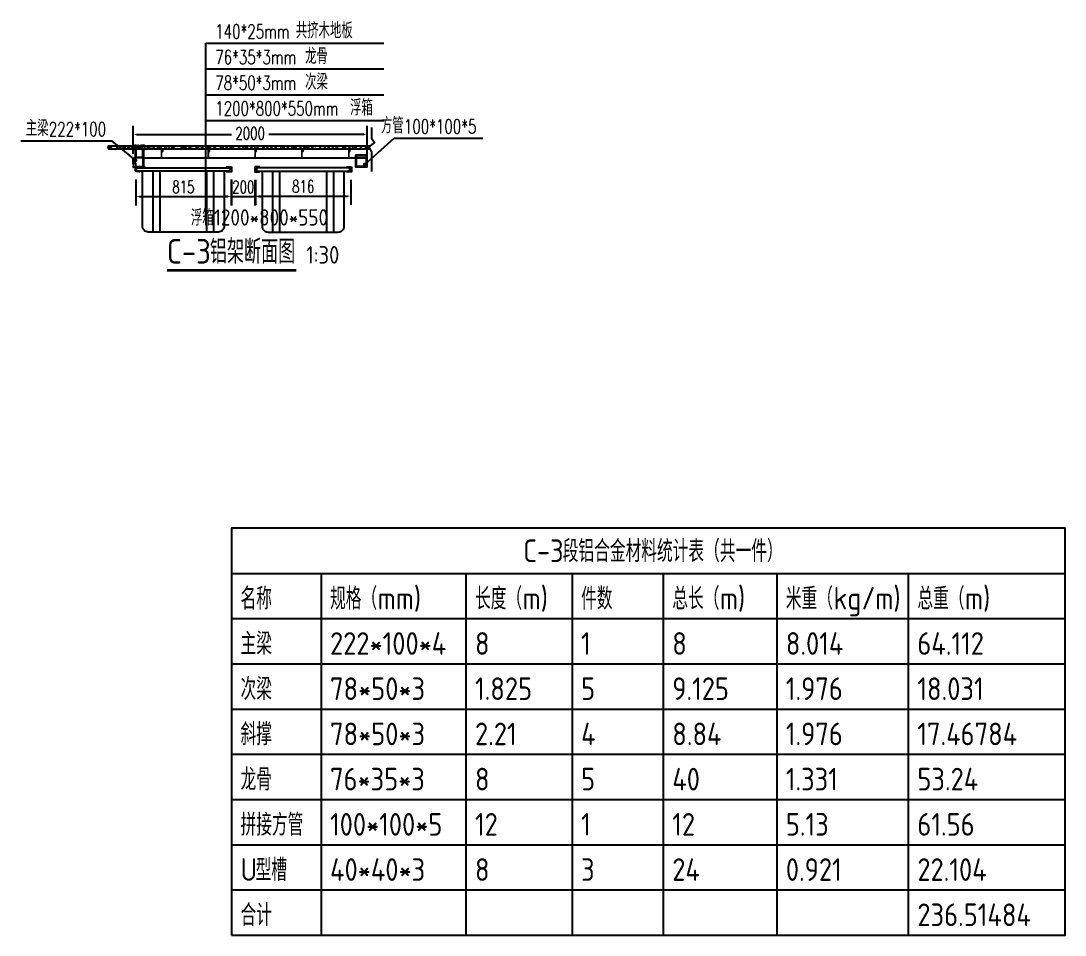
# Model space of a CAD drawing. Extents: x -89702 to 926017, y -610001 to -56924.
# Drawn here: x 3422 to 12345, y -593635 to -585820 of the extents above; entities that cross this region are included whole.
import ezdxf

# ---------------------------------------------------------------- set-up
doc = ezdxf.new("R2010")
doc.units = 0
doc.header["$LTSCALE"] = 10
doc.header["$MEASUREMENT"] = 0
for name, color, linetype in [('DIM_LEAD', 3, 'Continuous'), ('DIM_SYMB', 3, 'Continuous'), ('PUB_TAB', 7, 'Continuous'), ('PUB_TEXT', 7, 'Continuous'), ('W-STEEL_KEEL钢龙骨', 5, 'Continuous'), ('W-WOOD_FLOOR木地板', 30, 'Continuous'), ('浮箱U槽', 5, 'Continuous'), ('结构', 1, 'Continuous'), ('铝合金', 7, 'Continuous')]:
    doc.layers.add(name, color=color, linetype=linetype)
doc.styles.add('_TCH_DIM', font='SIMPLEX', dxfattribs={"bigfont": 'GBCBIG'})
doc.styles.get("Standard").update_dxf_attribs({"font": 'gbenor.shx', "bigfont": 'gbcbig.shx'})
doc.styles.add('STANDARD_T3', font='simplex.shx', dxfattribs={"width": 0.7, "bigfont": 'gbcbig.shx'})
doc.dimstyles.new('W&&30', dxfattribs={"dimtxt": 105, "dimasz": 30, "dimexe": 75, "dimexo": 90, "dimgap": 30, "dimtad": 1, "dimdec": 0, "dimzin": 0, "dimdsep": 46, "dimtxsty": 'STANDARD_T3', "dimcen": 0.09, "dimclrd": 1, "dimclre": 1, "dimclrt": 7, "dimazin": 2, "dimtfac": 1, "dimtdec": 0, "dimtix": 1, "dimtmove": 2, "dimatfit": 3, "dimfxl": 0, "dimtolj": 1, "dimtzin": 0, "dimarcsym": 0})

# ---------------------------------------------------------------- blocks, each defined once
blk = doc.blocks.new('*D787')
at = {"layer": 'Defpoints', "color": 0, "transparency": 16777216}
for p in [(6381.4, -586791.6), (4381.4, -587048.3), (6381.4, -587056.5)]:
    blk.add_point(p, dxfattribs=at)
at = {"layer": 'W-WOOD_FLOOR木地板', "color": 1, "lineweight": -2, "transparency": 16777216}
for p, q in [((4381.4, -586958.3), (4381.4, -586716.6)), ((4411.4, -586791.6), (5221.9, -586791.6)), ((6351.4, -586791.6), (5540.9, -586791.6)), ((6381.4, -586966.5), (6381.4, -586716.6))]:
    blk.add_line(p, q, dxfattribs=at)
at = {"layer": 'W-WOOD_FLOOR木地板', "color": 1, "transparency": 16777216}
for points in [[(4411.4, -586786.6), (4411.4, -586796.6), (4381.4, -586791.6)], [(6351.4, -586786.6), (6351.4, -586796.6), (6381.4, -586791.6)]]:
    blk.add_solid(points, dxfattribs=at)
at = {"layer": 'W-WOOD_FLOOR木地板', "color": 7, "transparency": 16777216, "insert": (5381.4, -586782.5), "char_height": 105, "attachment_point": 5, "style": 'STANDARD_T3'}
blk.add_mtext('\\A1;2000', dxfattribs=at)
blk = doc.blocks.new('800')
at = {"color": 5, "lineweight": -3}
for p, q in [((-460, 520), (-460, 0)), ((-400.1, 520), (-400, 0)), ((0, 0), (0, 520)), ((60, 0), (60, 520))]:
    blk.add_line(p, q, dxfattribs=at)
at = {"color": 5}
blk.add_lwpolyline([(200, 550), (200, 520), (150, 520), (-550, 519.9), (-600, 520), (-600, 550)], close=True, dxfattribs=at)
at = {"color": 5, "lineweight": -3}
blk.add_lwpolyline([(150, 520), (150, 50, -0.414214), (100, 0), (-500, 0, -0.414214), (-550, 50), (-550, 520)], format="xyb", dxfattribs=at)
blk = doc.blocks.new('*D788')
at = {"layer": 'Defpoints', "color": 0, "transparency": 16777216}
for p in [(4403.4, -587085.3), (5218.4, -587085.3), (5218.4, -587322.9)]:
    blk.add_point(p, dxfattribs=at)
at = {"layer": '浮箱U槽', "color": 1, "lineweight": -2, "transparency": 16777216}
for p, q in [((4403.4, -587175.3), (4403.4, -587397.9)), ((5218.4, -587175.3), (5218.4, -587397.9)), ((4433.4, -587322.9), (5188.4, -587322.9))]:
    blk.add_line(p, q, dxfattribs=at)
at = {"layer": '浮箱U槽', "color": 1, "transparency": 16777216}
for points in [[(4433.4, -587317.9), (4433.4, -587327.9), (4403.4, -587322.9)], [(5188.4, -587317.9), (5188.4, -587327.9), (5218.4, -587322.9)]]:
    blk.add_solid(points, dxfattribs=at)
at = {"layer": '浮箱U槽', "color": 7, "transparency": 16777216, "insert": (4810.9, -587240.4), "char_height": 105, "attachment_point": 5, "style": 'STANDARD_T3'}
blk.add_mtext('\\A1;815', dxfattribs=at)
blk = doc.blocks.new('*D789')
at = {"layer": 'Defpoints', "color": 0, "transparency": 16777216}
for p in [(5222.4, -587090.2), (5422.4, -587090.2), (5422.4, -587322.5)]:
    blk.add_point(p, dxfattribs=at)
at = {"layer": '浮箱U槽', "color": 1, "lineweight": -2, "transparency": 16777216}
for p, q in [((5222.4, -587180.2), (5222.4, -587397.5)), ((5422.4, -587180.2), (5422.4, -587397.5)), ((5192.4, -587322.5), (5162.4, -587322.5)), ((5222.4, -587322.5), (5422.4, -587322.5)), ((5452.4, -587322.5), (5482.4, -587322.5))]:
    blk.add_line(p, q, dxfattribs=at)
at = {"layer": '浮箱U槽', "color": 1, "transparency": 16777216}
for points in [[(5192.4, -587317.5), (5192.4, -587327.5), (5222.4, -587322.5)], [(5452.4, -587317.5), (5452.4, -587327.5), (5422.4, -587322.5)]]:
    blk.add_solid(points, dxfattribs=at)
at = {"layer": '浮箱U槽', "color": 7, "transparency": 16777216, "insert": (5322.4, -587240), "char_height": 105, "attachment_point": 5, "style": 'STANDARD_T3'}
blk.add_mtext('\\A1;200', dxfattribs=at)
blk = doc.blocks.new('*D790')
at = {"layer": 'Defpoints', "color": 0, "transparency": 16777216}
for p in [(5426.4, -587090.2), (6242.4, -587090.2), (6242.4, -587318.3)]:
    blk.add_point(p, dxfattribs=at)
at = {"layer": '浮箱U槽', "color": 1, "lineweight": -2, "transparency": 16777216}
for p, q in [((5426.4, -587180.2), (5426.4, -587393.3)), ((6242.4, -587180.2), (6242.4, -587393.3)), ((5456.4, -587318.3), (6212.4, -587318.3))]:
    blk.add_line(p, q, dxfattribs=at)
at = {"layer": '浮箱U槽', "color": 1, "transparency": 16777216}
for points in [[(5456.4, -587313.3), (5456.4, -587323.3), (5426.4, -587318.3)], [(6212.4, -587313.3), (6212.4, -587323.3), (6242.4, -587318.3)]]:
    blk.add_solid(points, dxfattribs=at)
at = {"layer": '浮箱U槽', "color": 7, "transparency": 16777216, "insert": (5834.4, -587235.8), "char_height": 105, "attachment_point": 5, "style": 'STANDARD_T3'}
blk.add_mtext('\\A1;816', dxfattribs=at)
blk = doc.blocks.new('$matou$00000085')
at = {"color": 0, "lineweight": 5}
for p, q in [((-17.5, 36, 0), (-17.5, 37, 0)), ((-4.3, 33.6, 0), (-4.3, 35, 0)), ((-1.2, 13.2, 0), (-3.5, 13.2, 0))]:
    blk.add_line(p, q, dxfattribs=at)
at = {"color": 0, "lineweight": 0, "ltscale": 0.5}
blk.add_arc((-1.5, 17.2, 0), 4.07, 274.72823, 349.84724, dxfattribs=at)
at = {"layer": '结构', "color": 0, "linetype": 'ByBlock', "lineweight": 0, "ltscale": 0.5}
for p, q in [((-7.2, 38, 0), (-16.5, 38, 0)), ((-16.5, 35, 0), (-8.5, 35, 0)), ((-7.5, -34, 0), (-7.5, 34, 0)), ((-4.7, 33.3, 0), (-4.3, 33.6, 0)), ((-4.3, 33.1, 0), (-4.7, 33.3, 0)), ((-4.7, 31.5, 0), (-4.3, 31.7, 0)), ((-4.3, 31.2, 0), (-4.7, 31.5, 0)), ((-4.3, 31, 0), (-4.7, 30.8, 0)), ((-4.7, 30.8, 0), (-4.3, 30.5, 0)), ((-4.3, 29.2, 0), (-4.7, 29, 0)), ((-4.7, 29, 0), (-4.3, 28.7, 0)), ((-4.3, 27.4, 0), (-4.7, 27.2, 0)), ((-4.7, 27.2, 0), (-4.3, 26.9, 0)), ((-4.3, 25.6, 0), (-4.7, 25.4, 0)), ((-4.7, 25.4, 0), (-4.3, 25.1, 0)), ((-4.3, 23.8, 0), (-4.7, 23.6, 0)), ((-4.7, 23.6, 0), (-4.3, 23.3, 0)), ((-4.3, 22, 0), (-4.7, 21.8, 0)), ((-4.7, 21.8, 0), (-4.3, 21.5, 0)), ((-4.3, 20.2, 0), (-4.7, 20, 0)), ((-4.7, 20, 0), (-4.3, 19.7, 0)), ((-4.5, -34, 0), (-4.5, 12.2, 0)), ((-4.3, 31.7, 0), (-4.3, 33.1, 0)), ((-4.3, 31.3, 0), (-4.3, 31, 0)), ((-4.3, 30.5, 0), (-4.3, 29.2, 0)), ((-4.3, 28.7, 0), (-4.3, 27.4, 0)), ((-4.3, 26.9, 0), (-4.3, 25.6, 0)), ((-4.3, 25.1, 0), (-4.3, 23.8, 0)), ((-4.3, 23.3, 0), (-4.3, 22, 0)), ((-4.3, 21.5, 0), (-4.3, 20.2, 0)), ((-4.3, 19.7, 0), (-4.3, 19.2, 0)), ((-0.7, 33.6, 0), (-0.7, 35, 0)), ((-0.3, 33.3, 0), (-0.7, 33.6, 0)), ((-0.7, 33.1, 0), (-0.3, 33.3, 0)), ((-0.7, 31.7, 0), (-0.7, 33.1, 0)), ((-0.3, 31.5, 0), (-0.7, 31.7, 0)), ((-0.7, 31.2, 0), (-0.3, 31.5, 0)), ((-0.7, 29.9, 0), (-0.7, 31.2, 0)), ((-0.3, 29.7, 0), (-0.7, 29.9, 0)), ((-0.7, 29.4, 0), (-0.3, 29.7, 0)), ((-0.7, 28.1, 0), (-0.7, 29.4, 0)), ((-0.3, 27.9, 0), (-0.7, 28.1, 0)), ((-0.7, 27.6, 0), (-0.3, 27.9, 0)), ((-0.7, 26.3, 0), (-0.7, 27.6, 0)), ((-0.3, 26.1, 0), (-0.7, 26.3, 0)), ((-0.7, 25.8, 0), (-0.3, 26.1, 0)), ((-0.7, 24.5, 0), (-0.7, 25.8, 0)), ((-0.3, 24.3, 0), (-0.7, 24.5, 0)), ((-0.7, 24, 0), (-0.3, 24.3, 0)), ((-0.7, 22.7, 0), (-0.7, 24, 0)), ((-0.3, 22.5, 0), (-0.7, 22.7, 0)), ((-0.7, 22.2, 0), (-0.3, 22.5, 0)), ((-0.7, 22.2, 0), (-0.7, 22.2, 0)), ((-0.7, 21, 0), (-0.7, 22.2, 0)), ((-0.3, 20.7, 0), (-0.7, 21, 0)), ((-0.7, 20.5, 0), (-0.3, 20.7, 0)), ((-0.7, 19.2, 0), (-0.7, 20.5, 0)), ((2.2, 38, 0), (16.5, 38, 0)), ((2.5, 34, 0), (2.5, 16.5, 0)), ((16.5, 35, 0), (3.5, 35, 0)), ((17.5, 37, 0), (17.5, 36, 0)), ((-17.5, -37.5, 0), (-17.5, -35.5, 0)), ((-17, -35, 0), (-8.5, -35, 0)), ((17, -38, 0), (-17, -38, 0)), ((-3.5, -35, 0), (17, -35, 0)), ((17.5, -35.5, 0), (17.5, -37.5, 0))]:
    blk.add_line(p, q, dxfattribs=at)
for centre, radius, start, end in [((-16.5, 37, 0), 1, 90, 180), ((-16.5, 36, 0), 1, 180, 270), ((-8.5, 34, 0), 1, 0, 90), ((-7.2, 35, 0), 3, 0, 90.00167), ((-3.5, 12.2, 0), 1, 90, 180), ((-2.5, 19.2, 0), 1.75, 180, 0), ((2.2, 35, 0), 3, 89.99833, 180), ((3.5, 34, 0), 1, 90, 180), ((16.5, 37, 0), 1, 0, 90), ((16.5, 36, 0), 1, 270, 360), ((-17, -35.5, 0), 0.5, 90, 180), ((-17, -37.5, 0), 0.5, 180, 270), ((-8.5, -34, 0), 1, 270, 0), ((-3.5, -34, 0), 1, 180, 270), ((17, -35.5, 0), 0.5, 0, 90), ((17, -37.5, 0), 0.5, 270, 0)]:
    blk.add_arc(centre, radius, start, end, dxfattribs=at)

msp = doc.modelspace()

# ---------------------------------------------------------------- hatches: boundary and pattern name
at = {"layer": 'W-WOOD_FLOOR木地板', "true_color": 0xcd6928}
h = msp.add_hatch(dxfattribs=at)
h.set_pattern_fill('木材', color=32, scale=10)
h.set_pattern_definition([(50, (-439381.843, -411225.216), (25.923532, 93.1234154), [600, -80, 200, -40]), (50, (-439328.643, -411205.216), (-66.465069, 3.554523), [120, -13.2, 240, -30]), (50, (-439361.843, -411191.216), (113.1698317, 176.5639521), [320, -56, 160, -40])])
edge = h.paths.add_edge_path()
edge.add_line((4164.6, -586891.4), (4158.6, -586895.7))
edge.add_line((4158.6, -586895.7), (4168.7, -586915.4))
edge.add_line((4168.7, -586915.4), (4396.2, -586915.4))
edge.add_line((4396.2, -586915.4), (4396.2, -586914))
edge.add_line((4396.2, -586914), (4411.4, -586914))
edge.add_arc((4411.4, -586917), 3, 31.86817, 90.00167, ccw=False)
edge.add_line((4414, -586915.4), (4418.4, -586915.4))
edge.add_arc((4420.9, -586917), 3, 90.00167, 148.13183, ccw=False)
edge.add_line((4420.9, -586914), (4431.2, -586914))
edge.add_line((4431.2, -586914), (4431.2, -586915.4))
edge.add_line((4431.2, -586915.4), (4796.2, -586915.4))
edge.add_line((4796.2, -586915.4), (4796.2, -586914))
edge.add_line((4796.2, -586914), (4811.4, -586914))
edge.add_arc((4811.4, -586917), 3, 31.86817, 90.00167, ccw=False)
edge.add_line((4814, -586915.4), (4818.4, -586915.4))
edge.add_arc((4820.9, -586917), 3, 90.00167, 148.13183, ccw=False)
edge.add_line((4820.9, -586914), (4831.2, -586914))
edge.add_line((4831.2, -586914), (4831.2, -586915.4))
edge.add_line((4831.2, -586915.4), (5196.2, -586915.4))
edge.add_line((5196.2, -586915.4), (5196.2, -586914))
edge.add_line((5196.2, -586914), (5211.4, -586914))
edge.add_arc((5211.4, -586917), 3, 31.86817, 90.00167, ccw=False)
edge.add_line((5214, -586915.4), (5218.4, -586915.4))
edge.add_arc((5220.9, -586917), 3, 90.00167, 148.13183, ccw=False)
edge.add_line((5220.9, -586914), (5231.2, -586914))
edge.add_line((5231.2, -586914), (5231.2, -586915.4))
edge.add_line((5231.2, -586915.4), (5596.2, -586915.4))
edge.add_line((5596.2, -586915.4), (5596.2, -586914))
edge.add_line((5596.2, -586914), (5611.4, -586914))
edge.add_arc((5611.4, -586917), 3, 31.86817, 90.00167, ccw=False)
edge.add_line((5614, -586915.4), (5618.4, -586915.4))
edge.add_arc((5620.9, -586917), 3, 90.00167, 148.13183, ccw=False)
edge.add_line((5620.9, -586914), (5631.2, -586914))
edge.add_line((5631.2, -586914), (5631.2, -586915.4))
edge.add_line((5631.2, -586915.4), (5996.2, -586915.4))
edge.add_line((5996.2, -586915.4), (5996.2, -586914))
edge.add_line((5996.2, -586914), (6011.4, -586914))
edge.add_arc((6011.4, -586917), 3, 31.86817, 90.00167, ccw=False)
edge.add_line((6014, -586915.4), (6018.4, -586915.4))
edge.add_arc((6020.9, -586917), 3, 90.00167, 148.13183, ccw=False)
edge.add_line((6020.9, -586914), (6031.2, -586914))
edge.add_line((6031.2, -586914), (6031.2, -586915.4))
edge.add_line((6031.2, -586915.4), (6397.9, -586915.4))
edge.add_line((6397.9, -586915.4), (6397.9, -586891.4))
edge.add_line((6397.9, -586891.4), (4164.6, -586891.4))

# ---------------------------------------------------------------- linework, layer by layer
at = {"color": 3, "lineweight": -3}
for p, q in [((4416.9, -586886), (4417.2, -586885.6)), ((4418.4, -586885.6), (4418.7, -586886)), ((4418.9, -586886), (4419.3, -586885.6)), ((4421, -586886), (4421.3, -586885.6)), ((4421.4, -586885.5), (4426.5, -586885.5)), ((4421.4, -586885.5), (4423.2, -586885.5)), ((4432.1, -586888), (4432.1, -586892.3)), ((4446.1, -586892.3), (4446.1, -586888)), ((4451.6, -586885.5), (4456.8, -586885.5)), ((4465.2, -586886), (4464.9, -586885.6)), ((4467.2, -586886), (4466.9, -586885.6)), ((4467.8, -586885.6), (4467.5, -586886)), ((4469.3, -586886), (4469, -586885.6)), ((4472, -586885.5), (4474.4, -586885.5)), ((4400.4, -586952.7), (4400.4, -586909.6)), ((4406, -586910.6), (4418.5, -586910.6)), ((4468.7, -586915.1), (4468.7, -586952.7)), ((4381.4, -587018.2), (4381.4, -586999.4)), ((4468.7, -587019.4), (4468.7, -587068.7))]:
    msp.add_line(p, q, dxfattribs=at)
at = {"color": 0}
msp.add_line((4432.1, -586890.2), (4446.1, -586890.2), dxfattribs=at)
at = {"color": 1, "lineweight": -3}
msp.add_line((4468.7, -586990.7), (6381.4, -586990.7), dxfattribs=at)
at = {"color": 3, "lineweight": -3}
for points in [[(4401.4, -586885.5, 0.414214), (4381.4, -586905.6), (4381.4, -586907.2)], [(4401.4, -586889.5), (4401.4, -586889.5), (4417.5, -586889.5, -0.414214), (4420.5, -586892.5), (4420.5, -586908.6, -0.414518), (4418.5, -586910.6)], [(4406.2, -586885.5, -0.198912), (4406.3, -586885.6), (4406.6, -586886)], [(4406.9, -586886), (4407.2, -586885.6, -0.198912), (4407.3, -586885.5), (4408.2, -586885.5, -0.198912), (4408.3, -586885.6), (4408.6, -586886)], [(4408.9, -586886), (4409.2, -586885.6, -0.198912), (4409.4, -586885.5), (4410.2, -586885.5, -0.198912), (4410.3, -586885.6), (4410.6, -586886)], [(4410.9, -586886), (4411.2, -586885.6, -0.198912), (4411.4, -586885.5), (4412.2, -586885.5, -0.198912), (4412.3, -586885.6), (4412.6, -586886)], [(4412.9, -586886), (4413.2, -586885.6, -0.198912), (4413.4, -586885.5), (4414.2, -586885.5, -0.198912), (4414.3, -586885.6), (4414.7, -586886)], [(4414.9, -586886), (4415.2, -586885.6, -0.198912), (4415.4, -586885.5), (4416.2, -586885.5, -0.198912), (4416.4, -586885.6), (4416.7, -586886)], [(4417.2, -586885.6, -0.198912), (4417.4, -586885.5), (4418.2, -586885.5)], [(4419.4, -586885.5), (4420.2, -586885.5, -0.198912), (4420.4, -586885.6), (4420.7, -586886)], [(4438.5, -586910.6), (4425, -586910.6, -0.414214), (4424, -586909.6), (4424, -586893.5, -0.414214), (4425, -586892.5), (4431.9, -586892.5)], [(4439.7, -586910.6), (4453.1, -586910.6, 0.414214), (4454.1, -586909.6), (4454.1, -586893.5, 0.414214), (4453.1, -586892.5), (4446.3, -586892.5)], [(4457.2, -586886), (4456.9, -586885.6, 0.198912), (4456.8, -586885.5), (4454.9, -586885.5)], [(4459.2, -586886), (4458.9, -586885.6, 0.198912), (4458.8, -586885.5), (4457.9, -586885.5, 0.198912), (4457.8, -586885.6), (4457.5, -586886)], [(4468.7, -586915.1, 0.414214), (4467.7, -586914.1), (4458.7, -586914.1, -0.414214), (4457.7, -586913.1), (4457.7, -586889.5, -0.414214), (4458.7, -586888.5)], [(4481.7, -586888), (4481.7, -586888.3, -0.414214), (4481.5, -586888.5), (4458.7, -586888.5)], [(4461.2, -586886), (4460.9, -586885.6, 0.198912), (4460.8, -586885.5), (4459.9, -586885.5, 0.198912), (4459.8, -586885.6), (4459.5, -586886)], [(4463.2, -586886), (4462.9, -586885.6, 0.198912), (4462.8, -586885.5), (4461.9, -586885.5, 0.198912), (4461.8, -586885.6), (4461.5, -586886)], [(4464.8, -586885.5), (4464, -586885.5, 0.198912), (4463.8, -586885.6), (4463.5, -586886)], [(4466.8, -586885.5), (4466, -586885.5, 0.198912), (4465.8, -586885.6), (4465.5, -586886)], [(4468.8, -586885.5), (4468, -586885.5, 0.198912), (4467.8, -586885.6)], [(4471.3, -586886), (4471, -586885.6, 0.198912), (4470.8, -586885.5), (4470, -586885.5, 0.198912), (4469.8, -586885.6), (4469.5, -586886)], [(4472, -586885.5, 0.198912), (4471.8, -586885.6), (4471.5, -586886)], [(4385.4, -586904.5), (4385.4, -586904.5), (4401.9, -586904.5, -0.414214), (4403.9, -586906.5), (4403.9, -586908.6, 0.413909), (4406, -586910.6)], [(4388, -586989.9, -0.403535), (4389.2, -586990.7), (4390.5, -586998.1, 0.362489), (4391.5, -586998.9), (4398.4, -586998.9, 0.414214), (4400.4, -586996.9), (4400.4, -586953.8)], [(4398.4, -586907.6), (4391.5, -586907.6, 0.362489), (4390.5, -586908.4), (4389.2, -586915.8)], [(4400.4, -586952.7, 0.198912), (4400.5, -586952.8), (4400.8, -586953.1, -0.414214), (4400.8, -586953.4), (4400.5, -586953.7, 0.198912), (4400.4, -586953.8)], [(4439.7, -586910.6, 0.198912), (4439.5, -586910.7), (4439.2, -586911, -0.414214), (4438.9, -586911), (4438.6, -586910.7, 0.198912), (4438.5, -586910.6)], [(4468.6, -586952.8), (4468.3, -586953.1, 0.414214), (4468.3, -586953.4), (4468.6, -586953.7, -0.198912), (4468.7, -586953.8), (4468.7, -586953.8), (4468.7, -587018.2)], [(4381.4, -587018.2, 0.198912), (4381.4, -587018.3), (4381.7, -587018.6, -0.414214), (4381.7, -587018.9), (4381.4, -587019.2, 0.198912), (4381.4, -587019.4)], [(4381.4, -587044.1, 0.414214), (4383.9, -587046.6), (4385.2, -587046.6, 0.414214), (4385.4, -587046.4)], [(4381.4, -587066.2), (4381.4, -587070.2, 0.414214), (4383.4, -587072.2)], [(4412.5, -587108.4, -0.414214), (4400.4, -587096.3), (4400.4, -587074.2, 0.414214), (4398.4, -587072.2), (4383.4, -587072.2)], [(4385.4, -587060.9, 0.414214), (4385.2, -587060.7), (4383.9, -587060.7)], [(4385.4, -587046.4), (4385.4, -587039.6, -0.414214), (4386.4, -587038.6), (4399.4, -587038.6, -0.414214), (4400.4, -587039.6), (4400.4, -587053.1, 0.198912), (4400.5, -587053.2), (4400.8, -587053.5, -0.414214), (4400.8, -587053.8), (4400.5, -587054.1, 0.198912), (4400.4, -587054.2), (4400.4, -587067.7, -0.414214), (4399.4, -587068.7), (4386.4, -587068.7, -0.414214), (4385.4, -587067.7), (4385.4, -587060.9)], [(4480.7, -587072.2), (4405.4, -587072.2, 0.414214), (4403.4, -587074.2), (4403.4, -587096.3, 0.414214), (4412.5, -587105.4)], [(4468.7, -586990.7), (4468.7, -587068.7, 2.414214), (4469.2, -587069.2), (4480.7, -587069.2, -0.414214), (4481.7, -587070.2), (4481.7, -587071.2, -0.414214), (4480.7, -587072.2)], [(4468.6, -587018.3), (4468.3, -587018.6, 0.414214), (4468.3, -587018.9), (4468.6, -587019.2)], [(4429.1, -587108.3), (4429.4, -587108, -0.414214), (4429.7, -587108), (4430, -587108.3, 0.198912), (4430.1, -587108.4), (4438.6, -587108.4, 0.414214), (4439.6, -587107.4), (4439.6, -587106.4, 0.414214), (4438.6, -587105.4), (4412.5, -587105.4)], [(4429.1, -587108.3, -0.198912), (4429, -587108.4), (4412.5, -587108.4)]]:
    msp.add_lwpolyline(points, format="xyb", dxfattribs=at)
for points in [[(4401.4, -586885.5), (4406.2, -586885.5), (4403.8, -586885.5)], [(4381.4, -587044.1), (4381.4, -587033.7), (4381.4, -587019.4)]]:
    msp.add_lwpolyline(points, dxfattribs=at)
for points in [[(4457.2, -586917.6, -0.356394), (4454.2, -586915.2, 0.356394), (4452.2, -586913.6), (4407, -586913.6, 0.414214), (4403.9, -586916.6), (4403.9, -586983.9, 0.414214), (4406, -586985.9), (4462.2, -586985.9, 0.414214), (4465.2, -586982.9), (4465.2, -586920.6, 0.414214), (4462.2, -586917.6)], [(4465.2, -587065.7, -0.414214), (4462.2, -587068.7), (4407, -587068.7, -0.414214), (4403.9, -587065.7), (4403.9, -587038.1, 0.414214), (4400.9, -587035.1), (4387.9, -587035.1, -0.414214), (4384.9, -587032.1), (4384.9, -587006.5, -0.414214), (4387.9, -587003.5), (4400.9, -587003.5, 0.414214), (4403.9, -587000.4), (4403.9, -586990.9, -0.414214), (4406, -586988.9), (4462.2, -586988.9, -0.414214), (4465.2, -586991.9)]]:
    msp.add_lwpolyline(points, format="xyb", close=True, dxfattribs=at)
at = {"color": 4}
for points in [[(5222.4, -587068.7), (5222.4, -587111.7), (5182.4, -587111.7), (5182.4, -587107.7), (5218.4, -587107.7), (5218.4, -587072.7), (5182.4, -587072.7), (5182.4, -587068.7)], [(5422.4, -587068.7), (5422.4, -587111.7), (5462.4, -587111.7), (5462.4, -587107.7), (5426.4, -587107.7), (5426.4, -587072.7), (5462.4, -587072.7), (5462.4, -587068.7)], [(6246.4, -587068.7), (6246.4, -587111.7), (6206.4, -587111.7), (6206.4, -587107.7), (6242.4, -587107.7), (6242.4, -587072.7), (6206.4, -587072.7), (6206.4, -587068.7)]]:
    msp.add_lwpolyline(points, close=True, dxfattribs=at)
at = {"color": 3, "lineweight": -3}
for centre, radius, start, end in [((4401.4, -586905.5), 16, 89.81657, 176.44721), ((4406.8, -586885.9), 0.201, 225, 315), ((4408.8, -586885.9), 0.201, 225, 315), ((4410.8, -586885.9), 0.201, 225, 315), ((4412.8, -586885.9), 0.201, 225, 315), ((4414.8, -586885.9), 0.201, 225, 315), ((4416.8, -586885.9), 0.201, 225, 315), ((4418.2, -586885.7), 0.201, 45, 90), ((4418.8, -586885.9), 0.201, 225, 315), ((4419.4, -586885.7), 0.201, 90, 135), ((4420.8, -586885.9), 0.201, 225, 315), ((4421.4, -586885.7), 0.201, 90, 135), ((4426.9, -586892.1), 6.62, 38.30466, 92.80743), ((4431.9, -586892.3), 0.201, 270, 0.27411), ((4451.3, -586892.1), 6.62, 87.19257, 141.69534), ((4446.3, -586892.3), 0.201, 180, 270), ((4457.3, -586885.9), 0.201, 225, 315), ((4459.4, -586885.9), 0.201, 225, 315), ((4461.4, -586885.9), 0.201, 225, 315), ((4463.4, -586885.9), 0.201, 225, 315), ((4464.8, -586885.7), 0.201, 45, 90), ((4465.4, -586885.9), 0.201, 225, 315), ((4466.8, -586885.7), 0.201, 45, 90), ((4467.4, -586885.9), 0.201, 225, 315), ((4468.8, -586885.7), 0.201, 45, 90), ((4469.4, -586885.9), 0.201, 225, 315), ((4471.4, -586885.9), 0.201, 225, 315), ((4473.8, -586899.3), 13.8, 54.83943, 92.38149), ((4391.2, -586907.2), 9.88, 179.70936, 251.9861), ((4388.2, -586915.6), 1, 270, 349.7), ((4398.4, -586909.6), 2.01, 0, 90), ((4468.5, -586952.7), 0.201, 315, 0), ((4388, -587065.9), 6.62, 128.30466, 182.80743), ((4391.5, -586999.4), 10.1, 110.04221, 179.70548), ((4468.5, -587018.2), 0.201, 315, 0), ((4468.5, -587019.4), 0.201, 360, 45)]:
    msp.add_arc(centre, radius, start, end, dxfattribs=at)
at = {"layer": 'DIM_LEAD'}
for p, q in [((4202.6, -586847.5), (3422.4, -586847.5)), ((4401.8, -587011.3), (4202.6, -586847.5)), ((6360.6, -587047.8), (6613.2, -586824.4)), ((6613.2, -586824.4), (7369.1, -586824.4))]:
    msp.add_line(p, q, dxfattribs=at)
at = {"layer": 'DIM_LEAD', "const_width": 16}
for points in [[(4408, -587016.3, 1), (4395.7, -587006.2, 1)], [(6354.6, -587053.1, 1), (6366.6, -587042.5, 1)]]:
    msp.add_lwpolyline(points, format="xyb", close=True, dxfattribs=at)
at = {"layer": 'DIM_SYMB'}
for p, q in [((5003.4, -586671.3), (5003.4, -586011.9)), ((5003.4, -586011.9), (6523, -586011.9)), ((5003.4, -586231.7), (6523, -586231.7)), ((5003.4, -586451.5), (6523, -586451.5)), ((5003.4, -587494.7), (5003.4, -586671.3)), ((5003.4, -586671.3), (6523, -586671.3))]:
    msp.add_line(p, q, dxfattribs=at)
at = {"layer": 'DIM_SYMB', "const_width": 21}
msp.add_lwpolyline([(4669.7, -587952.9), (5776.2, -587952.9)], dxfattribs=at)
at = {"layer": 'PUB_TAB'}
msp.add_lwpolyline([(5221.8, -593634.8), (12344.5, -593634.8), (12344.5, -590156.4), (5221.8, -590156.4)], close=True, dxfattribs=at)
for points in [[(5221.8, -590542.9), (12344.5, -590542.9)], [(5986.8, -590542.9), (5986.8, -593634.8)], [(7225.3, -590542.9), (7225.3, -593634.8)], [(8131.5, -590542.9), (8131.5, -593634.8)], [(8910.7, -590542.9), (8910.7, -593634.8)], [(9880.8, -590542.9), (9880.8, -593634.8)], [(11004.8, -590542.9), (11004.8, -593634.8)], [(5221.8, -590929.4), (12344.5, -590929.4)], [(5221.8, -591315.9), (12344.5, -591315.9)], [(5221.8, -591702.4), (12344.5, -591702.4)], [(5221.8, -592088.9), (12344.5, -592088.9)], [(5221.8, -592475.4), (12344.5, -592475.4)], [(5221.8, -592861.9), (12344.5, -592861.9)], [(5221.8, -593248.3), (12344.5, -593248.3)]]:
    msp.add_lwpolyline(points, dxfattribs=at)
at = {"layer": 'W-WOOD_FLOOR木地板', "color": 1}
msp.add_lwpolyline([(6418.2, -586732.5), (6418.2, -586823.9), (6444, -586860.2), (6394, -586895.7), (6418.2, -586943.3), (6418.2, -587107.3)], dxfattribs=at)
at = {"layer": 'W-WOOD_FLOOR木地板'}
for points in [[(6400, -586891.4), (4164.6, -586891.4)], [(6397.9, -586915.4), (6397.9, -586891.4)], [(4168.7, -586915.4), (6404, -586915.4)]]:
    msp.add_lwpolyline(points, dxfattribs=at)
at = {"layer": '铝合金', "color": 2}
for points in [[(6281.4, -586968.7), (6281.4, -587068.7), (6381.4, -587068.7), (6381.4, -586968.7)], [(6286.4, -586973.7), (6286.4, -587063.7), (6376.4, -587063.7), (6376.4, -586973.7)]]:
    msp.add_lwpolyline(points, close=True, dxfattribs=at)

# ---------------------------------------------------------------- block references
at = {"layer": 'W-STEEL_KEEL钢龙骨'}
for p in [(4631.5, -586952.7, 0), (5031.5, -586952.7, 0), (5431.5, -586952.7, 0), (5831.5, -586952.7, 0), (6231.5, -586952.7, 0)]:
    msp.add_blockref('$matou$00000085', p, dxfattribs=at)
at = {"layer": '浮箱U槽'}
msp.add_blockref('800', (5010.4, -587625.3), dxfattribs=at)
at = {"layer": '浮箱U槽', "xscale": -1}
msp.add_blockref('800', (5634.4, -587625.3), dxfattribs=at)

# ---------------------------------------------------------------- texts
at = {"layer": 'PUB_TAB'}
for s, height, p in [('C-3', 193.25, (7713.9, -590446.3)), ('段铝合金材料统计表（共一件）', 186.393, (8052.1, -590446.3)), ('mm)', 193.25, (6471.1, -590852.1)), ('m)', 193.25, (7709.6, -590852.1)), ('m)', 193.25, (9395, -590852.1)), ('kg/m)', 193.25, (10365.1, -590852.1)), ('m)', 193.25, (11489.1, -590852.1)), ('名称', 186.39, (5299.1, -590852.1)), ('规格（', 186.39, (6064.1, -590852.1)), ('长度（', 186.39, (7302.6, -590852.1)), ('件数', 186.39, (8208.8, -590852.1)), ('总长（', 186.39, (8988, -590852.1)), ('米重（', 186.39, (9958.1, -590852.1)), ('总重（', 186.39, (11082.1, -590852.1)), ('主梁', 186.39, (5299.1, -591238.6)), ('222*100*4', 193.25, (6064.1, -591238.6)), ('8', 193.2, (7302.6, -591238.6)), ('1', 193.2, (8208.8, -591238.6)), ('8', 193.2, (8988, -591238.6)), ('8.014', 193.25, (9958.1, -591238.6)), ('64.112', 193.25, (11082.1, -591238.6)), ('次梁', 186.39, (5299.1, -591625.1)), ('78*50*3', 193.25, (6064.1, -591625.1)), ('1.825', 193.25, (7302.6, -591625.1)), ('5', 193.2, (8208.8, -591625.1)), ('9.125', 193.25, (8988, -591625.1)), ('1.976', 193.25, (9958.1, -591625.1)), ('18.031', 193.25, (11082.1, -591625.1)), ('斜撑', 186.39, (5299.1, -592011.6)), ('78*50*3', 193.25, (6064.1, -592011.6)), ('2.21', 193.25, (7302.6, -592011.6)), ('4', 193.2, (8208.8, -592011.6)), ('8.84', 193.25, (8988, -592011.6)), ('1.976', 193.25, (9958.1, -592011.6)), ('17.46784', 193.25, (11082.1, -592011.6)), ('龙骨', 186.39, (5299.1, -592398.1)), ('76*35*3', 193.25, (6064.1, -592398.1)), ('8', 193.2, (7302.6, -592398.1)), ('5', 193.2, (8208.8, -592398.1)), ('40', 193.25, (8988, -592398.1)), ('1.331', 193.25, (9958.1, -592398.1)), ('53.24', 193.25, (11082.1, -592398.1)), ('拼接方管', 186.39, (5299.1, -592784.6)), ('100*100*5', 193.25, (6064.1, -592784.6)), ('12', 193.25, (7302.6, -592784.6)), ('1', 193.2, (8208.8, -592784.6)), ('12', 193.25, (8988, -592784.6)), ('5.13', 193.25, (9958.1, -592784.6)), ('61.56', 193.25, (11082.1, -592784.6)), ('U', 193.2, (5299.1, -593171.1)), ('型槽', 186.39, (5427.9, -593171.1)), ('40*40*3', 193.25, (6064.1, -593171.1)), ('8', 193.2, (7302.6, -593171.1)), ('3', 193.2, (8208.8, -593171.1)), ('24', 193.25, (8988, -593171.1)), ('0.921', 193.25, (9958.1, -593171.1)), ('22.104', 193.25, (11082.1, -593171.1)), ('合计', 186.39, (5299.1, -593557.5)), ('236.51484', 193.25, (11082.1, -593557.5))]:
    msp.add_text(s, height=height, dxfattribs=at).set_placement(p)
at = {"layer": 'PUB_TEXT', "color": 7, "style": '_TCH_DIM'}
for s, p in [('共挤木地板', (5771.2, -585969.9)), ('龙骨', (5851.2, -586189.7)), ('次梁', (5851.2, -586409.5)), ('浮箱', (6235.2, -586629.3)), ('主梁', (3464.4, -586805.5)), ('方管', (6498.5, -586782.4))]:
    msp.add_text(s, height=135.04, dxfattribs=at).set_placement(p)
at = {"layer": 'PUB_TEXT', "color": 7, "style": '_TCH_DIM', "width": 0.705882}
for s, p in [('140*25mm', (5083.2, -585969.9)), ('76*35*3mm', (5083.2, -586189.7)), ('78*50*3mm', (5083.2, -586409.5)), ('1200*800*550mm', (5083.2, -586629.3)), ('222*100', (3661, -586805.5)), ('100*100*5', (6695.1, -586782.4))]:
    msp.add_text(s, height=119, dxfattribs=at).set_placement(p)
at = {"layer": 'PUB_TEXT'}
for s, height, p in [('浮箱', 135.04, (4875.1, -587570.1)), ('1200*800*550', 140, (5071.7, -587570.1))]:
    msp.add_text(s, height=height, dxfattribs=at).set_placement(p)
at = {"layer": 'PUB_TEXT', "color": 7}
for s, height, p in [('C-3', 210, (4669.7, -587895.3)), ('铝架断面图', 202.55, (5037.2, -587895.3)), ('1:30', 150, (5860.2, -587895.3))]:
    msp.add_text(s, height=height, dxfattribs=at).set_placement(p)

# ---------------------------------------------------------------- dimensions: what is measured, and where the dimension line sits
at = {"layer": 'W-WOOD_FLOOR木地板'}
dim = msp.add_linear_dim(base=(6381.4, -586791.6), p1=(4381.4, -587048.3), p2=(6381.4, -587056.5), angle=180, dimstyle='W&&30', dxfattribs=at)
dim.commit()
dim.dimension.update_dxf_attribs({"geometry": '*D787', "text_midpoint": (5381.4, -586782.5), "dimtype": 128})
at = {"layer": '浮箱U槽'}
for base, p1, p2, picture, middle in [((5218.4, -587322.9), (4403.4, -587085.3), (5218.4, -587085.3), '*D788', (4810.9, -587240.4)), ((5422.4, -587322.5), (5222.4, -587090.2), (5422.4, -587090.2), '*D789', (5322.4, -587240)), ((6242.4, -587318.3), (5426.4, -587090.2), (6242.4, -587090.2), '*D790', (5834.4, -587235.8))]:
    dim = msp.add_linear_dim(base=base, p1=p1, p2=p2, dimstyle='W&&30', dxfattribs=at)
    dim.commit()
    dim.dimension.update_dxf_attribs({"geometry": picture, "text_midpoint": middle})

doc.saveas('drawing.dxf')
